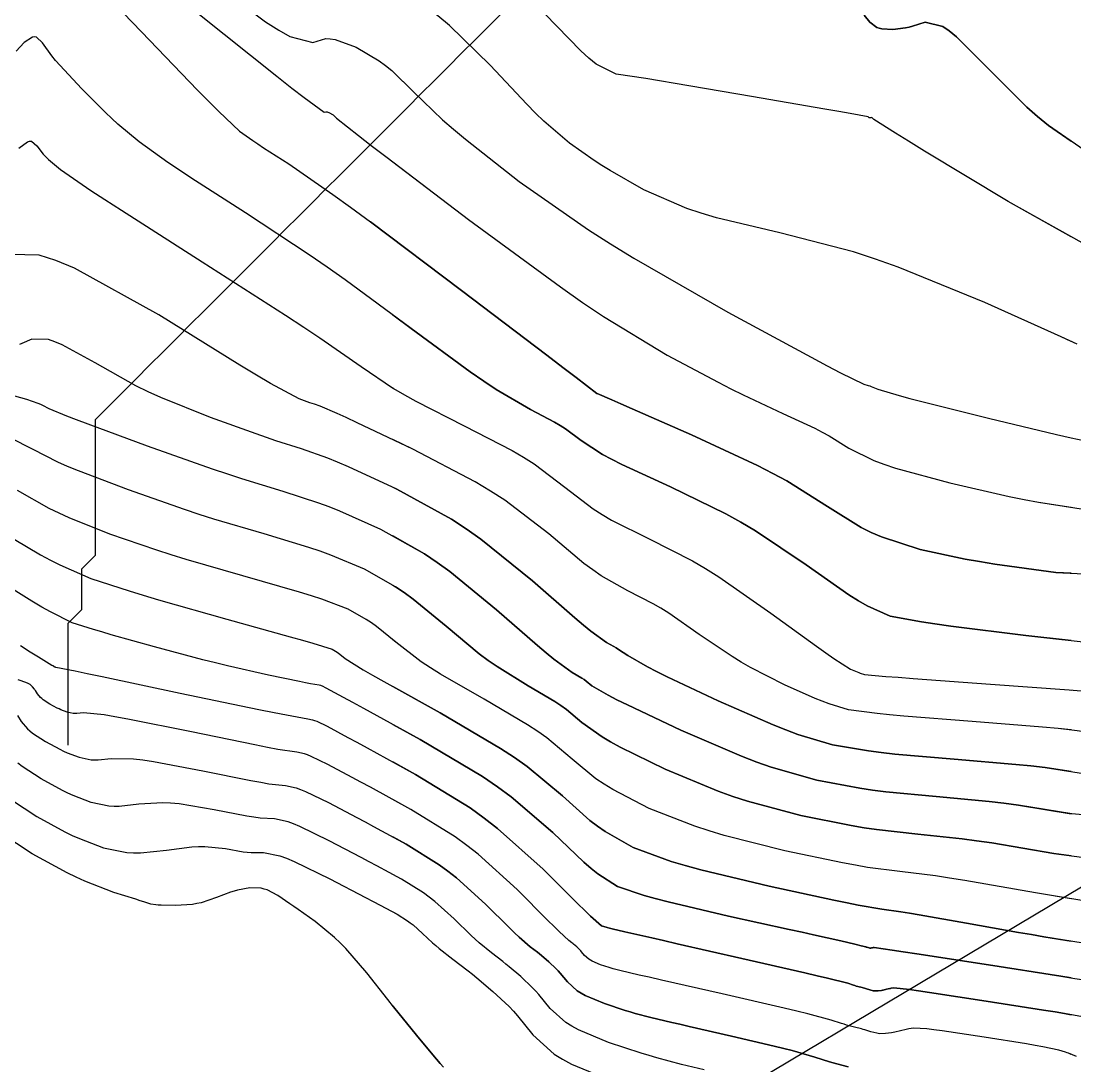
# Model space of a CAD drawing. Header units: metres. Extents: x 837117 to 838479, y 1189012 to 1191015.
# Drawn here: x 837797.5 to 837875.2, y 1190210.4 to 1190287.4 of the extents above; entities that cross this region are included whole.
import ezdxf

# ---------------------------------------------------------------- set-up
doc = ezdxf.new("R2010")
doc.units = ezdxf.units.M
doc.header["$LTSCALE"] = 0.3
for name, color, linetype in [('CORREDORVIA', 70, 'Continuous'), ('COTAS 10', 1, 'Continuous'), ('COTAS INT', 252, 'Continuous'), ('DRENAJE', 5, 'Continuous')]:
    doc.layers.add(name, color=color, linetype=linetype)

msp = doc.modelspace()

# ---------------------------------------------------------------- linework, layer by layer
at = {"layer": 'CORREDORVIA'}
msp.add_lwpolyline([(837910.676, 1191000.965), (838157.033, 1190996.193), (838237.174, 1190821.339), (838237.001, 1190602.875), (838240.031, 1190437.198), (838223.537, 1190366.272), (838212.196, 1190288.92), (838221.396, 1189997.878), (837954.545, 1189509.173), (837751.159, 1189231.384), (837593.191, 1189234.399), (837744.487, 1189686.609), (837750.277, 1189933.973), (837723.624, 1190051.525), (837726.092, 1190134.48), (837885.383, 1190229.429), (837983.184, 1190344.12), (837817.554, 1190502.187), (837798.033, 1190660.17), (837963.574, 1190795.982)], close=True, dxfattribs=at)
at = {"layer": 'COTAS 10'}
for points in [[(837802.353, 1190290.869), (837806.423, 1190286.63), (837810.548, 1190282.35), (837811.394, 1190281.487), (837812.112, 1190280.764), (837813.637, 1190279.318), (837814.612, 1190278.622), (837814.983, 1190278.373), (837815.397, 1190278.098), (837817.259, 1190276.902), (837820.516, 1190274.647), (837821.81, 1190273.706), (837823.275, 1190272.627), (837829.982, 1190267.584), (837836.27, 1190262.807), (837837.471, 1190261.895), (837838.437, 1190261.161), (837839.976, 1190259.994), (837839.984, 1190259.989), (837839.988, 1190259.987), (837839.994, 1190259.983), (837841.064, 1190259.514), (837841.737, 1190259.22), (837842.573, 1190258.854), (837846.952, 1190256.941), (837851.798, 1190254.684), (837852.928, 1190254.102), (837853.966, 1190253.539), (837856.952, 1190251.659), (837859.451, 1190250.102), (837860.183, 1190249.743), (837860.931, 1190249.414), (837863.779, 1190248.485), (837867.113, 1190247.784), (837868.168, 1190247.598), (837869.281, 1190247.417), (837873.779, 1190246.792), (837879.036, 1190246.555)], [(837859.674, 1190287.855), (837860.085, 1190287.354), (837860.591, 1190286.967), (837860.767, 1190286.899), (837860.959, 1190286.848), (837861.783, 1190286.808), (837862.711, 1190286.934), (837862.968, 1190286.987), (837863.226, 1190287.049), (837864.159, 1190287.342), (837865.449, 1190287.024), (837865.931, 1190286.701), (837866.468, 1190286.276), (837868.86, 1190283.892), (837871.654, 1190281.088), (837872.444, 1190280.398), (837873.242, 1190279.746), (837874.923, 1190278.577)], [(837876.183, 1190277.701), (837873.242, 1190279.746), (837872.444, 1190280.398), (837871.654, 1190281.088), (837868.86, 1190283.892), (837866.468, 1190286.276), (837865.931, 1190286.701), (837865.449, 1190287.024), (837864.159, 1190287.342), (837863.226, 1190287.049), (837862.968, 1190286.987), (837862.711, 1190286.934), (837861.783, 1190286.808), (837860.959, 1190286.848), (837860.767, 1190286.899), (837860.591, 1190286.967), (837860.085, 1190287.354), (837859.674, 1190287.855)], [(837874.923, 1190246.74), (837873.779, 1190246.792), (837869.281, 1190247.417), (837868.168, 1190247.598), (837867.113, 1190247.784), (837863.779, 1190248.485), (837860.931, 1190249.414), (837860.183, 1190249.743), (837859.451, 1190250.102), (837856.952, 1190251.659), (837853.966, 1190253.539), (837852.928, 1190254.102), (837851.798, 1190254.684), (837846.952, 1190256.941), (837842.573, 1190258.854), (837841.737, 1190259.22), (837841.064, 1190259.514), (837839.994, 1190259.983), (837839.988, 1190259.987), (837839.984, 1190259.989), (837839.976, 1190259.994), (837838.437, 1190261.161), (837837.471, 1190261.895), (837836.27, 1190262.807), (837829.982, 1190267.584), (837823.275, 1190272.627)], [(837795.997, 1190260.104), (837797.939, 1190259.58), (837798.772, 1190259.274), (837798.959, 1190259.198), (837799.128, 1190259.125), (837799.58, 1190258.893), (837800.891, 1190258.344), (837801.602, 1190258.072), (837802.463, 1190257.747), (837806.828, 1190256.141), (837811.614, 1190254.441), (837812.741, 1190254.058), (837813.783, 1190253.713), (837816.828, 1190252.782), (837819.444, 1190251.937), (837820.216, 1190251.647), (837821.007, 1190251.332), (837824.035, 1190249.989), (837827.268, 1190248.161), (837828.189, 1190247.54), (837829.121, 1190246.87), (837832.583, 1190244.035), (837835.585, 1190241.406), (837836.228, 1190240.866), (837836.789, 1190240.408), (837838.136, 1190239.431), (837838.854, 1190239.009), (837839.019, 1190238.9), (837839.169, 1190238.795), (837839.588, 1190238.446), (837840.793, 1190237.748), (837841.438, 1190237.422), (837842.219, 1190237.039), (837846.165, 1190235.181), (837850.636, 1190233.255), (837851.748, 1190232.831), (837852.804, 1190232.454), (837856.165, 1190231.483), (837859.341, 1190230.895), (837860.282, 1190230.759), (837861.249, 1190230.635), (837864.963, 1190230.281), (837868.862, 1190229.917), (837869.945, 1190229.786), (837871.03, 1190229.641), (837874.923, 1190229.015)], [(837878.961, 1190228.636), (837874.963, 1190229.009), (837871.03, 1190229.641), (837869.945, 1190229.786), (837868.862, 1190229.917), (837864.963, 1190230.281), (837861.249, 1190230.635), (837860.282, 1190230.759), (837859.341, 1190230.895), (837856.165, 1190231.483), (837852.804, 1190232.454), (837851.748, 1190232.831), (837850.636, 1190233.255), (837846.165, 1190235.181), (837842.219, 1190237.039), (837841.438, 1190237.422), (837840.793, 1190237.748), (837839.588, 1190238.446), (837839.169, 1190238.795), (837839.019, 1190238.9), (837838.854, 1190239.009), (837838.136, 1190239.431), (837836.789, 1190240.408), (837836.228, 1190240.866), (837835.585, 1190241.406), (837832.583, 1190244.035), (837829.121, 1190246.87), (837828.189, 1190247.54), (837827.268, 1190248.161), (837824.923, 1190249.487)], [(837797.486, 1190241.41), (837798.22, 1190240.948), (837798.814, 1190240.575), (837799.799, 1190239.97), (837799.861, 1190239.95), (837799.873, 1190239.946), (837799.884, 1190239.943), (837799.905, 1190239.936), (837799.913, 1190239.932), (837799.915, 1190239.93), (837799.917, 1190239.929), (837799.923, 1190239.922), (837799.93, 1190239.914), (837799.932, 1190239.912), (837799.934, 1190239.909), (837799.94, 1190239.898), (837799.951, 1190239.885), (837799.961, 1190239.877), (837799.984, 1190239.862), (837800.01, 1190239.848), (837800.016, 1190239.845), (837800.023, 1190239.842), (837800.044, 1190239.834), (837800.066, 1190239.829), (837800.078, 1190239.829), (837800.102, 1190239.831), (837801.522, 1190239.54), (837802.408, 1190239.355), (837803.508, 1190239.125), (837809.263, 1190237.915), (837815.057, 1190236.709), (837816.181, 1190236.48), (837817.098, 1190236.298), (837818.675, 1190236.022), (837819.025, 1190235.95), (837819.168, 1190235.897), (837819.33, 1190235.829), (837820.084, 1190235.462), (837821.622, 1190234.638), (837822.279, 1190234.282), (837823.037, 1190233.87), (837826.608, 1190231.92), (837830.62, 1190229.442), (837831.655, 1190228.698), (837832.657, 1190227.928), (837836.002, 1190224.937), (837838.568, 1190222.377), (837839.078, 1190221.879), (837839.502, 1190221.472), (837840.31, 1190220.764), (837840.721, 1190220.626), (837840.894, 1190220.579), (837841.093, 1190220.528), (837842.026, 1190220.31), (837844.017, 1190219.863), (837844.883, 1190219.667), (837845.886, 1190219.44), (837850.646, 1190218.358), (837855.281, 1190217.294), (837856.204, 1190217.078), (837856.972, 1190216.895), (837858.448, 1190216.521), (837858.875, 1190216.384), (837858.982, 1190216.352), (837859.084, 1190216.323), (837859.413, 1190216.236), (837859.697, 1190216.164), (837859.772, 1190216.143), (837859.845, 1190216.121), (837860.092, 1190216.041), (837860.329, 1190215.979), (837860.394, 1190215.97), (837860.46, 1190215.964), (837860.699, 1190215.97), (837860.939, 1190216.004), (837861.006, 1190216.016), (837861.073, 1190216.029), (837861.314, 1190216.082), (837861.544, 1190216.137), (837861.603, 1190216.15), (837861.66, 1190216.162), (837861.851, 1190216.199), (837863.004, 1190216.067), (837863.668, 1190215.973), (837864.481, 1190215.854), (837868.664, 1190215.217), (837872.888, 1190214.551), (837873.728, 1190214.413), (837874.425, 1190214.297), (837874.923, 1190214.203)], [(837875.751, 1190214.047), (837874.425, 1190214.297), (837873.728, 1190214.413), (837872.888, 1190214.551), (837868.664, 1190215.217), (837864.481, 1190215.854), (837863.668, 1190215.973), (837863.004, 1190216.067), (837861.851, 1190216.199), (837861.66, 1190216.162), (837861.603, 1190216.15), (837861.544, 1190216.137), (837861.314, 1190216.082), (837861.073, 1190216.029), (837861.006, 1190216.016), (837860.939, 1190216.004), (837860.699, 1190215.97), (837860.46, 1190215.964), (837860.394, 1190215.97), (837860.329, 1190215.979), (837860.092, 1190216.041), (837859.845, 1190216.121), (837859.772, 1190216.143), (837859.697, 1190216.164), (837859.413, 1190216.236), (837859.084, 1190216.323), (837858.982, 1190216.352), (837858.875, 1190216.384), (837858.448, 1190216.521), (837856.972, 1190216.895), (837856.204, 1190217.078), (837855.281, 1190217.294), (837850.646, 1190218.358), (837845.886, 1190219.44), (837844.883, 1190219.667), (837844.017, 1190219.863), (837842.026, 1190220.31), (837841.093, 1190220.528), (837840.894, 1190220.579), (837840.721, 1190220.626), (837840.31, 1190220.764), (837839.502, 1190221.472), (837839.078, 1190221.879), (837838.568, 1190222.377), (837836.002, 1190224.937), (837832.657, 1190227.928), (837831.655, 1190228.698), (837830.62, 1190229.442), (837826.608, 1190231.92), (837824.923, 1190232.84)], [(837828.667, 1190210.35), (837828.423, 1190210.622), (837828.148, 1190210.938), (837826.893, 1190212.443), (837825.409, 1190214.275), (837824.99, 1190214.797), (837824.567, 1190215.325), (837823.007, 1190217.284), (837821.461, 1190219.082), (837821.046, 1190219.508), (837820.638, 1190219.904), (837819.211, 1190221.074), (837817.945, 1190221.957), (837817.638, 1190222.171), (837817.35, 1190222.372), (837816.465, 1190222.99), (837815.684, 1190223.401), (837815.461, 1190223.472), (837815.235, 1190223.524), (837814.394, 1190223.556), (837813.493, 1190223.392), (837813.23, 1190223.32), (837812.959, 1190223.236), (837811.931, 1190222.84), (837810.82, 1190222.464), (837810.497, 1190222.394), (837810.168, 1190222.338), (837808.925, 1190222.258), (837807.861, 1190222.282), (837807.645, 1190222.291), (837807.463, 1190222.303), (837807.091, 1190222.355), (837806.582, 1190222.525), (837806.314, 1190222.611), (837805.992, 1190222.714), (837804.37, 1190223.226), (837802.245, 1190224.04), (837801.605, 1190224.333), (837800.944, 1190224.655), (837798.368, 1190226.063), (837796.041, 1190227.591)], [(837824.923, 1190214.88), (837824.99, 1190214.797), (837825.409, 1190214.275), (837826.893, 1190212.443), (837828.148, 1190210.938), (837828.423, 1190210.622), (837828.667, 1190210.35)]]:
    msp.add_lwpolyline(points, dxfattribs=at)
at = {"layer": 'COTAS INT'}
for points in [[(837810.88, 1190290.907), (837815.562, 1190287.38), (837816.521, 1190286.756), (837817.332, 1190286.284), (837819.04, 1190285.852), (837819.986, 1190286.142), (837820.316, 1190286.126), (837820.676, 1190286.068), (837822.224, 1190285.51), (837823.933, 1190284.5), (837824.394, 1190284.158), (837824.85, 1190283.788), (837826.454, 1190282.224), (837828.602, 1190280.152), (837829.401, 1190279.461), (837830.288, 1190278.72), (837834.23, 1190275.62), (837839.34, 1190272.056), (837840.965, 1190271.022), (837842.68, 1190269.968), (837849.628, 1190265.991), (837855.75, 1190262.674), (837856.943, 1190262.037), (837857.918, 1190261.52), (837859.628, 1190260.669), (837859.965, 1190260.577), (837860.074, 1190260.54), (837860.19, 1190260.497), (837860.667, 1190260.298), (837862.236, 1190259.828), (837863.04, 1190259.614), (837864.005, 1190259.364), (837868.827, 1190258.16), (837873.828, 1190256.966), (837874.907, 1190256.723), (837874.923, 1190256.719)], [(837875.348, 1190263.61), (837874.179, 1190264.154), (837868.565, 1190266.696), (837862.164, 1190269.305), (837860.5, 1190269.89), (837858.884, 1190270.417), (837853.437, 1190271.824), (837848.776, 1190272.932), (837847.655, 1190273.269), (837846.607, 1190273.621), (837843.437, 1190275), (837840.956, 1190276.42), (837840.344, 1190276.796), (837839.765, 1190277.165), (837837.941, 1190278.437), (837836.066, 1190280.062), (837835.455, 1190280.653), (837834.803, 1190281.306), (837832.116, 1190284.176), (837829.105, 1190287.111), (837828.249, 1190287.805), (837827.383, 1190288.448), (837824.923, 1190289.901)], [(837810.563, 1190288.009), (837816.376, 1190283.375), (837817.494, 1190282.497), (837818.397, 1190281.794), (837819.882, 1190280.719), (837819.998, 1190280.754), (837820.039, 1190280.752), (837820.083, 1190280.745), (837820.273, 1190280.677), (837820.483, 1190280.553), (837820.54, 1190280.511), (837820.596, 1190280.465), (837820.793, 1190280.273), (837822.401, 1190278.998), (837823.348, 1190278.269), (837824.511, 1190277.378), (837830.519, 1190272.803), (837837.279, 1190267.84), (837838.915, 1190266.704), (837840.45, 1190265.672), (837845.142, 1190262.803), (837848.899, 1190260.811), (837849.844, 1190260.331), (837850.747, 1190259.883), (837853.665, 1190258.523), (837856.021, 1190257.426), (837856.57, 1190257.144), (837857.075, 1190256.87), (837858.523, 1190255.958), (837860.369, 1190255.048), (837861.123, 1190254.776), (837861.983, 1190254.495), (837865.969, 1190253.405), (837870.347, 1190252.405), (837871.454, 1190252.181), (837872.515, 1190251.98), (837874.923, 1190251.606)], [(837874.923, 1190263.808), (837874.179, 1190264.154), (837868.565, 1190266.696), (837862.164, 1190269.305), (837860.5, 1190269.89), (837858.884, 1190270.417), (837853.437, 1190271.824), (837848.776, 1190272.932), (837847.655, 1190273.269), (837846.607, 1190273.621), (837843.437, 1190275), (837840.956, 1190276.42), (837840.344, 1190276.796), (837839.765, 1190277.165), (837837.941, 1190278.437), (837836.066, 1190280.062), (837835.455, 1190280.653), (837834.803, 1190281.306), (837832.116, 1190284.176), (837829.105, 1190287.111), (837828.249, 1190287.805)], [(837874.923, 1190271.536), (837870.266, 1190274.135), (837864.113, 1190277.855), (837862.928, 1190278.576), (837861.969, 1190279.163), (837860.382, 1190280.168), (837860.279, 1190280.27), (837860.255, 1190280.289), (837860.235, 1190280.302), (837860.179, 1190280.316), (837860.139, 1190280.304), (837860.128, 1190280.301), (837860.117, 1190280.299), (837860.077, 1190280.293), (837860.041, 1190280.295), (837860.033, 1190280.297), (837860.025, 1190280.3), (837860.004, 1190280.317), (837859.986, 1190280.338), (837859.976, 1190280.35), (837859.957, 1190280.372), (837858.626, 1190280.617), (837857.794, 1190280.763), (837856.761, 1190280.944), (837851.355, 1190281.88), (837845.739, 1190282.836), (837844.574, 1190283.029), (837843.578, 1190283.19), (837841.389, 1190283.512), (837839.92, 1190284.265), (837839.379, 1190284.699), (837838.779, 1190285.23), (837836.127, 1190287.958)], [(837876.79, 1190270.494), (837870.266, 1190274.135), (837864.113, 1190277.855), (837862.928, 1190278.576), (837861.969, 1190279.163), (837860.382, 1190280.168), (837860.279, 1190280.27), (837860.255, 1190280.289), (837860.235, 1190280.302), (837860.179, 1190280.316), (837860.139, 1190280.304), (837860.128, 1190280.301), (837860.117, 1190280.299), (837860.077, 1190280.293), (837860.041, 1190280.295), (837860.033, 1190280.297), (837860.025, 1190280.3), (837860.004, 1190280.317), (837859.986, 1190280.338), (837859.976, 1190280.35), (837859.957, 1190280.372), (837858.626, 1190280.617), (837857.794, 1190280.763), (837856.761, 1190280.944), (837851.355, 1190281.88), (837845.739, 1190282.836), (837844.574, 1190283.029), (837843.578, 1190283.19), (837841.389, 1190283.512), (837839.92, 1190284.265), (837839.379, 1190284.699), (837838.779, 1190285.23), (837836.127, 1190287.958)], [(837874.923, 1190241.777), (837871.588, 1190242.142), (837866.047, 1190242.853), (837864.882, 1190243.015), (837863.878, 1190243.162), (837861.588, 1190243.566), (837859.88, 1190244.334), (837859.242, 1190244.71), (837858.534, 1190245.156), (837855.381, 1190247.359), (837851.647, 1190249.863), (837850.571, 1190250.499), (837849.478, 1190251.11), (837845.381, 1190253.112), (837841.808, 1190254.757), (837841.046, 1190255.143), (837840.382, 1190255.499), (837838.802, 1190256.534), (837837.662, 1190257.392), (837837.274, 1190257.636), (837836.856, 1190257.884), (837835.087, 1190258.802), (837832.538, 1190260.289), (837831.628, 1190260.894), (837830.629, 1190261.584), (837826.285, 1190264.775), (837821.417, 1190268.358), (837820.089, 1190269.294), (837818.769, 1190270.206), (837814.071, 1190273.3), (837810.045, 1190275.887), (837809.148, 1190276.481), (837808.346, 1190277.02), (837806.239, 1190278.524), (837804.68, 1190279.832), (837804.223, 1190280.248), (837803.756, 1190280.687), (837801.98, 1190282.466), (837800.419, 1190284.155), (837800.087, 1190284.537), (837799.799, 1190284.881), (837799.121, 1190285.816), (837798.675, 1190286.243), (837798.533, 1190286.266), (837798.384, 1190286.249), (837797.777, 1190285.847), (837797.17, 1190285.211)], [(837824.923, 1190283.716), (837826.454, 1190282.224), (837828.602, 1190280.152), (837829.401, 1190279.461), (837830.288, 1190278.72), (837834.23, 1190275.62), (837839.34, 1190272.056), (837840.965, 1190271.022), (837842.68, 1190269.968), (837849.628, 1190265.991), (837855.75, 1190262.674), (837856.943, 1190262.037), (837857.918, 1190261.52), (837859.628, 1190260.669), (837859.965, 1190260.577), (837860.074, 1190260.54), (837860.19, 1190260.497), (837860.667, 1190260.298), (837862.236, 1190259.828), (837863.04, 1190259.614), (837864.005, 1190259.364), (837868.827, 1190258.16), (837873.828, 1190256.966), (837874.907, 1190256.723), (837875.852, 1190256.518)], [(837797.378, 1190278.061), (837798.016, 1190278.53), (837798.166, 1190278.57), (837798.305, 1190278.57), (837798.71, 1190278.246), (837799.177, 1190277.624), (837799.355, 1190277.436), (837799.554, 1190277.241), (837800.448, 1190276.484), (837802.676, 1190274.957), (837803.716, 1190274.277), (837804.939, 1190273.485), (837810.883, 1190269.697), (837817.022, 1190265.765), (837818.368, 1190264.882), (837819.56, 1190264.089), (837822.588, 1190261.966), (837824.988, 1190260.361), (837825.784, 1190259.894), (837826.638, 1190259.417), (837830.198, 1190257.61), (837833.728, 1190255.778), (837834.562, 1190255.284), (837835.335, 1190254.796), (837837.61, 1190253.084), (837839.7, 1190251.484), (837840.355, 1190251.066), (837841.044, 1190250.66), (837843.81, 1190249.284), (837847.002, 1190247.652), (837847.96, 1190247.083), (837848.95, 1190246.465), (837852.791, 1190243.81), (837856.155, 1190241.361), (837856.844, 1190240.872), (837857.428, 1190240.465), (837858.659, 1190239.678), (837859.148, 1190239.464), (837859.262, 1190239.419), (837859.368, 1190239.379), (837859.678, 1190239.285), (837861.256, 1190239.142), (837862.161, 1190239.071), (837863.27, 1190238.987), (837868.966, 1190238.573), (837874.771, 1190238.14), (837874.923, 1190238.128)], [(837824.923, 1190277.064), (837830.519, 1190272.803), (837837.279, 1190267.84), (837838.915, 1190266.704), (837840.45, 1190265.672), (837845.142, 1190262.803), (837848.899, 1190260.811), (837849.844, 1190260.331), (837850.747, 1190259.883), (837853.665, 1190258.523), (837856.021, 1190257.426), (837856.57, 1190257.144), (837857.075, 1190256.87), (837858.523, 1190255.958), (837860.369, 1190255.048), (837861.123, 1190254.776), (837861.983, 1190254.495), (837865.969, 1190253.405), (837870.347, 1190252.405), (837871.454, 1190252.181), (837872.515, 1190251.98), (837875.969, 1190251.443)], [(837874.923, 1190235.192), (837873.948, 1190235.292), (837872.802, 1190235.399), (837867.632, 1190235.809), (837862.596, 1190236.203), (837861.535, 1190236.301), (837860.618, 1190236.393), (837858.507, 1190236.684), (837857.072, 1190237.121), (837856.58, 1190237.305), (837856.048, 1190237.516), (837853.785, 1190238.507), (837851.285, 1190239.791), (837850.603, 1190240.186), (837849.926, 1190240.6), (837847.517, 1190242.239), (837845.259, 1190243.799), (837844.678, 1190244.162), (837844.115, 1190244.496), (837842.239, 1190245.456), (837840.28, 1190246.562), (837839.664, 1190246.989), (837839.017, 1190247.469), (837836.418, 1190249.635), (837833.178, 1190252.12), (837832.128, 1190252.8), (837831.01, 1190253.476), (837826.418, 1190255.891), (837822.312, 1190257.832), (837821.501, 1190258.21), (837820.831, 1190258.518), (837819.586, 1190259.059), (837819.151, 1190259.194), (837818.992, 1190259.247), (837818.815, 1190259.308), (837818.036, 1190259.586), (837815.909, 1190260.732), (837814.882, 1190261.34), (837813.667, 1190262.074), (837807.696, 1190265.774), (837801.473, 1190269.214), (837800.098, 1190269.784), (837798.874, 1190270.188), (837795.712, 1190270.266)], [(837824.923, 1190265.777), (837826.285, 1190264.775), (837830.629, 1190261.584), (837831.628, 1190260.894), (837832.538, 1190260.289), (837835.087, 1190258.802), (837836.856, 1190257.884), (837837.274, 1190257.636), (837837.662, 1190257.392), (837838.802, 1190256.534), (837840.382, 1190255.499), (837841.046, 1190255.143), (837841.808, 1190254.757), (837845.381, 1190253.112), (837849.478, 1190251.11), (837850.571, 1190250.499), (837851.647, 1190249.863), (837855.381, 1190247.359), (837858.534, 1190245.156), (837859.242, 1190244.71), (837859.88, 1190244.334), (837861.588, 1190243.566), (837863.878, 1190243.162), (837864.882, 1190243.015), (837866.047, 1190242.853), (837871.588, 1190242.142), (837877.132, 1190241.535)], [(837874.923, 1190232.126), (837873, 1190232.414), (837871.946, 1190232.539), (837870.832, 1190232.658), (837866.298, 1190233.045), (837861.923, 1190233.419), (837860.908, 1190233.53), (837859.979, 1190233.644), (837857.336, 1190234.084), (837854.775, 1190234.863), (837853.898, 1190235.191), (837852.948, 1190235.568), (837848.91, 1190237.336), (837845.142, 1190239.116), (837844.362, 1190239.501), (837843.696, 1190239.839), (837842.242, 1190240.668), (837841.569, 1190241.133), (837841.395, 1190241.241), (837841.227, 1190241.341), (837840.668, 1190241.627), (837839.515, 1190242.465), (837838.974, 1190242.913), (837838.335, 1190243.454), (837835.226, 1190246.186), (837831.419, 1190249.255), (837830.34, 1190250.008), (837829.25, 1190250.719), (837825.226, 1190252.94), (837821.66, 1190254.582), (837820.858, 1190254.928), (837820.138, 1190255.228), (837818.207, 1190255.92), (837816.322, 1190256.506), (837815.631, 1190256.739), (837814.866, 1190257.002), (837811.489, 1190258.207), (837807.838, 1190259.68), (837806.901, 1190260.112), (837805.995, 1190260.555), (837802.989, 1190262.243), (837800.572, 1190263.579), (837800.038, 1190263.8), (837799.563, 1190263.957), (837798.335, 1190263.987), (837797.596, 1190263.661), (837797.429, 1190263.593)], [(837824.923, 1190260.404), (837824.988, 1190260.361), (837825.784, 1190259.894), (837826.638, 1190259.417), (837830.198, 1190257.61), (837833.728, 1190255.778), (837834.562, 1190255.284), (837835.335, 1190254.796), (837837.61, 1190253.084), (837839.7, 1190251.484), (837840.355, 1190251.066), (837841.044, 1190250.66), (837843.81, 1190249.284), (837847.002, 1190247.652), (837847.96, 1190247.083), (837848.95, 1190246.465), (837852.791, 1190243.81), (837856.155, 1190241.361), (837856.844, 1190240.872), (837857.428, 1190240.465), (837858.659, 1190239.678), (837859.148, 1190239.464), (837859.262, 1190239.419), (837859.368, 1190239.379), (837859.678, 1190239.285), (837861.256, 1190239.142), (837862.161, 1190239.071), (837863.27, 1190238.987), (837868.966, 1190238.573), (837874.771, 1190238.14), (837875.949, 1190238.045)], [(837874.923, 1190225.924), (837873.629, 1190226.098), (837869.06, 1190226.868), (837867.944, 1190227.033), (837866.892, 1190227.176), (837863.629, 1190227.518), (837860.576, 1190227.85), (837859.656, 1190227.989), (837858.703, 1190228.146), (837854.994, 1190228.883), (837851.076, 1190229.933), (837849.991, 1190230.289), (837848.907, 1190230.673), (837844.994, 1190232.297), (837841.676, 1190233.926), (837840.966, 1190234.314), (837840.348, 1190234.674), (837838.871, 1190235.745), (837837.723, 1190236.701), (837837.312, 1190236.988), (837836.86, 1190237.285), (837834.893, 1190238.441), (837832.612, 1190239.859), (837831.962, 1190240.321), (837831.305, 1190240.813), (837828.865, 1190242.843), (837826.427, 1190244.84), (837825.77, 1190245.313), (837825.121, 1190245.75), (837822.843, 1190247.038), (837820.354, 1190248.082), (837819.573, 1190248.366), (837818.751, 1190248.647), (837815.448, 1190249.644), (837811.746, 1190250.737), (837810.672, 1190251.079), (837809.578, 1190251.439), (837805.448, 1190252.88), (837801.776, 1190254.282), (837800.969, 1190254.617), (837800.254, 1190254.928), (837798.428, 1190255.86), (837796.739, 1190256.729)], [(837877.632, 1190234.832), (837874.97, 1190235.187), (837873.948, 1190235.292), (837872.802, 1190235.399), (837867.632, 1190235.809), (837862.596, 1190236.203), (837861.535, 1190236.301), (837860.618, 1190236.393), (837858.507, 1190236.684), (837857.072, 1190237.121), (837856.58, 1190237.305), (837856.048, 1190237.516), (837853.785, 1190238.507), (837851.285, 1190239.791), (837850.603, 1190240.186), (837849.926, 1190240.6), (837847.517, 1190242.239), (837845.259, 1190243.799), (837844.678, 1190244.162), (837844.115, 1190244.496), (837842.239, 1190245.456), (837840.28, 1190246.562), (837839.664, 1190246.989), (837839.017, 1190247.469), (837836.418, 1190249.635), (837833.178, 1190252.12), (837832.128, 1190252.8), (837831.01, 1190253.476), (837826.418, 1190255.891), (837824.923, 1190256.598)], [(837874.923, 1190222.748), (837872.295, 1190223.186), (837867.09, 1190224.095), (837865.942, 1190224.28), (837864.922, 1190224.435), (837862.295, 1190224.754), (837859.902, 1190225.066), (837859.03, 1190225.218), (837858.065, 1190225.398), (837853.823, 1190226.282), (837849.347, 1190227.412), (837848.235, 1190227.747), (837847.178, 1190228.091), (837843.823, 1190229.414), (837841.132, 1190230.813), (837840.494, 1190231.205), (837839.903, 1190231.599), (837838.154, 1190233.043), (837836.277, 1190234.606), (837835.605, 1190235.076), (837834.867, 1190235.562), (837831.651, 1190237.452), (837828.435, 1190239.31), (837827.697, 1190239.776), (837827.025, 1190240.22), (837825.148, 1190241.651), (837823.732, 1190242.811), (837823.351, 1190243.085), (837822.974, 1190243.339), (837821.651, 1190244.087), (837819.702, 1190244.832), (837818.93, 1190245.084), (837818.058, 1190245.356), (837809.71, 1190247.761), (837808.603, 1190248.1), (837807.541, 1190248.436), (837804.069, 1190249.619), (837801.089, 1190250.817), (837800.336, 1190251.162), (837799.616, 1190251.513), (837797.277, 1190252.827)], [(837824.923, 1190253.079), (837825.226, 1190252.94), (837829.25, 1190250.719), (837830.34, 1190250.008), (837831.419, 1190249.255), (837835.226, 1190246.186), (837838.335, 1190243.454), (837838.974, 1190242.913), (837839.515, 1190242.465), (837840.668, 1190241.627), (837841.227, 1190241.341), (837841.395, 1190241.241), (837841.569, 1190241.133), (837842.242, 1190240.668), (837843.696, 1190239.839), (837844.362, 1190239.501), (837845.142, 1190239.116), (837848.91, 1190237.336), (837852.948, 1190235.568), (837853.898, 1190235.191), (837854.775, 1190234.863), (837857.336, 1190234.084), (837859.979, 1190233.644), (837860.908, 1190233.53), (837861.923, 1190233.419), (837866.298, 1190233.045), (837870.832, 1190232.658), (837871.946, 1190232.539), (837873, 1190232.414), (837876.298, 1190231.921)], [(837796.126, 1190249.794), (837798.978, 1190248.097), (837799.704, 1190247.707), (837800.402, 1190247.352), (837802.69, 1190246.359), (837805.505, 1190245.433), (837806.534, 1190245.121), (837807.673, 1190244.784), (837812.69, 1190243.367), (837817.364, 1190242.066), (837818.287, 1190241.803), (837819.049, 1190241.582), (837820.459, 1190241.136), (837820.827, 1190240.928), (837820.931, 1190240.858), (837821.037, 1190240.781), (837821.431, 1190240.459), (837822.746, 1190239.627), (837823.432, 1190239.23), (837824.259, 1190238.761), (837828.409, 1190236.462), (837832.873, 1190233.838), (837833.898, 1190233.163), (837834.831, 1190232.511), (837837.436, 1190230.341), (837839.458, 1190228.525), (837840.022, 1190228.096), (837840.589, 1190227.699), (837842.652, 1190226.531), (837845.449, 1190225.51), (837846.478, 1190225.205), (837847.618, 1190224.892), (837852.652, 1190223.682), (837857.427, 1190222.649), (837858.403, 1190222.447), (837859.229, 1190222.282), (837860.961, 1190221.99), (837862.374, 1190221.799), (837862.999, 1190221.698), (837863.726, 1190221.576), (837867.194, 1190220.961), (837871.028, 1190220.276), (837871.985, 1190220.111), (837872.896, 1190219.955), (837874.923, 1190219.625)], [(837874.923, 1190216.923), (837874.146, 1190217.046), (837868.827, 1190217.878), (837863.546, 1190218.695), (837862.535, 1190218.85), (837861.72, 1190218.975), (837860.405, 1190219.168), (837860.363, 1190219.16), (837860.351, 1190219.158), (837860.338, 1190219.155), (837860.288, 1190219.143), (837860.235, 1190219.131), (837860.22, 1190219.128), (837860.205, 1190219.126), (837860.153, 1190219.118), (837860.101, 1190219.117), (837860.086, 1190219.118), (837860.072, 1190219.12), (837860.02, 1190219.134), (837859.966, 1190219.152), (837859.95, 1190219.156), (837859.934, 1190219.161), (837859.871, 1190219.177), (837859.8, 1190219.196), (837859.777, 1190219.202), (837859.754, 1190219.209), (837859.66, 1190219.239), (837859.338, 1190219.321), (837859.17, 1190219.361), (837858.968, 1190219.408), (837857.954, 1190219.641), (837855.931, 1190220.094), (837855.093, 1190220.281), (837854.135, 1190220.493), (837849.669, 1190221.481), (837845.218, 1190222.519), (837844.269, 1190222.763), (837843.443, 1190222.989), (837841.481, 1190223.647), (837840.045, 1190224.586), (837839.55, 1190224.988), (837839.013, 1190225.451), (837836.719, 1190227.639), (837833.658, 1190230.266), (837832.637, 1190231.007), (837831.54, 1190231.753), (837826.95, 1190234.497), (837822.798, 1190236.767), (837821.976, 1190237.216), (837821.297, 1190237.586), (837820.032, 1190238.272), (837819.745, 1190238.411), (837819.683, 1190238.437), (837819.629, 1190238.458), (837819.495, 1190238.485), (837818.872, 1190238.595), (837818.509, 1190238.667), (837818.063, 1190238.758), (837815.764, 1190239.237), (837812.752, 1190239.918), (837811.857, 1190240.137), (837810.934, 1190240.368), (837807.381, 1190241.31), (837804.182, 1190242.209), (837803.483, 1190242.412), (837802.865, 1190242.596), (837801.31, 1190243.098), (837799.714, 1190243.887), (837799.071, 1190244.252), (837798.34, 1190244.681), (837794.974, 1190246.761)], [(837824.923, 1190245.862), (837825.121, 1190245.75), (837825.77, 1190245.313), (837826.427, 1190244.84), (837828.865, 1190242.843), (837831.305, 1190240.813), (837831.962, 1190240.321), (837832.612, 1190239.859), (837834.893, 1190238.441), (837836.86, 1190237.285), (837837.312, 1190236.988), (837837.723, 1190236.701), (837838.871, 1190235.745), (837840.348, 1190234.674), (837840.966, 1190234.314), (837841.676, 1190233.926), (837844.994, 1190232.297), (837848.907, 1190230.673), (837849.991, 1190230.289), (837851.076, 1190229.933), (837854.994, 1190228.883), (837858.703, 1190228.146), (837859.656, 1190227.989), (837860.576, 1190227.85), (837863.629, 1190227.518), (837866.892, 1190227.176), (837867.944, 1190227.033), (837869.06, 1190226.868), (837873.629, 1190226.098), (837878.145, 1190225.492)], [(837877.33, 1190222.347), (837872.295, 1190223.186), (837867.09, 1190224.095), (837865.942, 1190224.28), (837864.922, 1190224.435), (837862.295, 1190224.754), (837859.902, 1190225.066), (837859.03, 1190225.218), (837858.065, 1190225.398), (837853.823, 1190226.282), (837849.347, 1190227.412), (837848.235, 1190227.747), (837847.178, 1190228.091), (837843.823, 1190229.414), (837841.132, 1190230.813), (837840.494, 1190231.205), (837839.903, 1190231.599), (837838.154, 1190233.043), (837836.277, 1190234.606), (837835.605, 1190235.076), (837834.867, 1190235.562), (837831.651, 1190237.452), (837828.435, 1190239.31), (837827.697, 1190239.776), (837827.025, 1190240.22), (837825.148, 1190241.651), (837824.923, 1190241.835)], [(837874.923, 1190211.283), (837874.716, 1190211.37), (837874.611, 1190211.408), (837874.497, 1190211.448), (837874.005, 1190211.602), (837872.824, 1190211.848), (837872.275, 1190211.945), (837871.63, 1190212.055), (837868.5, 1190212.556), (837865.416, 1190213.014), (837864.8, 1190213.096), (837864.287, 1190213.16), (837863.297, 1190213.229), (837862.958, 1190213.163), (837862.856, 1190213.141), (837862.75, 1190213.118), (837862.341, 1190213.022), (837861.911, 1190212.926), (837861.792, 1190212.903), (837861.673, 1190212.883), (837861.246, 1190212.821), (837860.82, 1190212.81), (837860.703, 1190212.821), (837860.586, 1190212.837), (837860.164, 1190212.947), (837859.723, 1190213.091), (837859.594, 1190213.129), (837859.461, 1190213.167), (837858.954, 1190213.296), (837858.368, 1190213.45), (837858.186, 1190213.502), (837857.996, 1190213.559), (837857.235, 1190213.803), (837855.507, 1190214.265), (837854.707, 1190214.461), (837853.767, 1190214.685), (837849.21, 1190215.739), (837844.726, 1190216.76), (837843.833, 1190216.963), (837843.091, 1190217.133), (837841.668, 1190217.459), (837841.18, 1190217.588), (837841.027, 1190217.633), (837840.867, 1190217.682), (837840.224, 1190217.895), (837839.626, 1190218.144), (837839.493, 1190218.216), (837839.374, 1190218.29), (837839.065, 1190218.57), (837838.845, 1190218.842), (837838.783, 1190218.912), (837838.72, 1190218.979), (837838.487, 1190219.199), (837838.254, 1190219.395), (837838.19, 1190219.446), (837838.128, 1190219.496), (837837.907, 1190219.666), (837837.191, 1190220.342), (837836.816, 1190220.71), (837836.365, 1190221.158), (837834.1, 1190223.43), (837831.217, 1190226.032), (837830.377, 1190226.687), (837829.518, 1190227.314), (837826.267, 1190229.343), (837823.276, 1190230.973), (837822.582, 1190231.348), (837821.946, 1190231.69), (837820.136, 1190232.652), (837818.916, 1190233.246), (837818.652, 1190233.356), (837818.421, 1190233.442), (837817.854, 1190233.559), (837816.448, 1190233.764), (837815.688, 1190233.907), (837814.766, 1190234.087), (837810.098, 1190235.048), (837805.4, 1190235.997), (837804.459, 1190236.169), (837803.674, 1190236.303), (837802.142, 1190236.458), (837801.644, 1190236.405), (837801.512, 1190236.406), (837801.382, 1190236.415), (837800.934, 1190236.504), (837800.476, 1190236.679), (837800.34, 1190236.74), (837800.2, 1190236.808), (837799.661, 1190237.102), (837799.177, 1190237.42), (837799.072, 1190237.503), (837798.979, 1190237.583), (837798.749, 1190237.854), (837798.604, 1190238.089), (837798.565, 1190238.147), (837798.526, 1190238.201), (837798.392, 1190238.37), (837798.253, 1190238.503), (837798.211, 1190238.535), (837798.168, 1190238.564), (837798.003, 1190238.65), (837797.556, 1190238.804), (837797.335, 1190238.876)], [(837875.809, 1190219.481), (837872.896, 1190219.955), (837871.985, 1190220.111), (837871.028, 1190220.276), (837867.194, 1190220.961), (837863.726, 1190221.576), (837862.999, 1190221.698), (837862.374, 1190221.799), (837860.961, 1190221.99), (837859.229, 1190222.282), (837858.403, 1190222.447), (837857.427, 1190222.649), (837852.652, 1190223.682), (837847.618, 1190224.892), (837846.478, 1190225.205), (837845.449, 1190225.51), (837842.652, 1190226.531), (837840.589, 1190227.699), (837840.022, 1190228.096), (837839.458, 1190228.525), (837837.436, 1190230.341), (837834.831, 1190232.511), (837833.898, 1190233.163), (837832.873, 1190233.838), (837828.409, 1190236.462), (837824.923, 1190238.393)], [(837797.274, 1190236.269), (837797.557, 1190235.81), (837798.007, 1190235.281), (837798.187, 1190235.124), (837798.393, 1190234.963), (837799.338, 1190234.343), (837800.391, 1190233.768), (837800.664, 1190233.636), (837800.93, 1190233.515), (837801.824, 1190233.175), (837802.698, 1190233), (837802.951, 1190232.984), (837803.209, 1190232.981), (837804.181, 1190233.085), (837805.827, 1190233.065), (837806.51, 1190232.983), (837807.291, 1190232.869), (837810.933, 1190232.181), (837814.476, 1190231.466), (837815.194, 1190231.334), (837815.798, 1190231.23), (837817.034, 1190231.095), (837817.817, 1190230.934), (837818.137, 1190230.815), (837818.501, 1190230.663), (837820.188, 1190229.842), (837822.271, 1190228.742), (837822.885, 1190228.414), (837823.515, 1190228.075), (837825.925, 1190226.766), (837828.351, 1190225.252), (837828.992, 1190224.784), (837829.619, 1190224.295), (837831.77, 1190222.354), (837833.529, 1190220.607), (837833.909, 1190220.241), (837834.242, 1190219.926), (837835.058, 1190219.211), (837835.581, 1190218.81), (837835.728, 1190218.692), (837835.878, 1190218.571), (837836.428, 1190218.109), (837836.978, 1190217.589), (837837.126, 1190217.431), (837837.274, 1190217.267), (837837.793, 1190216.624), (837838.523, 1190215.964), (837838.803, 1190215.79), (837839.116, 1190215.619), (837840.53, 1190215.031), (837842.046, 1190214.529), (837842.424, 1190214.412), (837842.784, 1190214.306), (837843.937, 1190214.001), (837845.48, 1190213.645), (837846.086, 1190213.506), (837846.77, 1190213.349), (837849.89, 1190212.638), (837853.037, 1190211.898), (837853.738, 1190211.723), (837854.367, 1190211.561), (837856.022, 1190211.085), (837857.117, 1190210.735), (837857.391, 1190210.652), (837857.653, 1190210.577), (837858.495, 1190210.356)], [(837824.923, 1190235.605), (837826.95, 1190234.497), (837831.54, 1190231.753), (837832.637, 1190231.007), (837833.658, 1190230.266), (837836.719, 1190227.639), (837839.013, 1190225.451), (837839.55, 1190224.988), (837840.045, 1190224.586), (837841.481, 1190223.647), (837843.443, 1190222.989), (837844.269, 1190222.763), (837845.218, 1190222.519), (837849.669, 1190221.481), (837854.135, 1190220.493), (837855.093, 1190220.281), (837855.931, 1190220.094), (837857.954, 1190219.641), (837858.968, 1190219.408), (837859.17, 1190219.361), (837859.338, 1190219.321), (837859.66, 1190219.239), (837859.754, 1190219.209), (837859.777, 1190219.202), (837859.8, 1190219.196), (837859.871, 1190219.177), (837859.934, 1190219.161), (837859.95, 1190219.156), (837859.966, 1190219.152), (837860.02, 1190219.134), (837860.072, 1190219.12), (837860.086, 1190219.118), (837860.101, 1190219.117), (837860.153, 1190219.118), (837860.205, 1190219.126), (837860.22, 1190219.128), (837860.235, 1190219.131), (837860.288, 1190219.143), (837860.338, 1190219.155), (837860.351, 1190219.158), (837860.363, 1190219.16), (837860.405, 1190219.168), (837861.72, 1190218.975), (837862.535, 1190218.85), (837863.546, 1190218.695), (837868.827, 1190217.878), (837874.146, 1190217.046), (837875.181, 1190216.882), (837876.026, 1190216.746)], [(837847.868, 1190210.157), (837846.206, 1190210.543), (837844.389, 1190211.024), (837843.821, 1190211.192), (837843.225, 1190211.376), (837840.835, 1190212.167), (837838.607, 1190213.093), (837838.113, 1190213.363), (837837.672, 1190213.638), (837836.521, 1190214.678), (837835.702, 1190215.691), (837835.47, 1190215.95), (837835.236, 1190216.199), (837834.369, 1190217.019), (837833.501, 1190217.747), (837833.266, 1190217.938), (837833.033, 1190218.124), (837832.21, 1190218.757), (837831.294, 1190219.51), (837831.001, 1190219.772), (837830.693, 1190220.057), (837829.44, 1190221.278), (837828.021, 1190222.559), (837827.607, 1190222.881), (837827.184, 1190223.19), (837825.583, 1190224.189), (837823.754, 1190225.178), (837823.188, 1190225.48), (837822.595, 1190225.794), (837820.24, 1190227.032), (837818.087, 1190228.08), (837817.622, 1190228.274), (837817.213, 1190228.427), (837816.213, 1190228.632), (837815.149, 1190228.697), (837814.7, 1190228.761), (837814.185, 1190228.845), (837811.768, 1190229.315), (837809.183, 1190229.741), (837808.561, 1190229.797), (837807.98, 1190229.827), (837806.221, 1190229.712), (837804.775, 1190229.557), (837804.391, 1190229.561), (837804.014, 1190229.586), (837802.714, 1190229.846), (837801.383, 1190230.352), (837800.988, 1190230.532), (837800.581, 1190230.729), (837799.014, 1190231.583), (837797.609, 1190232.506), (837797.303, 1190232.746)], [(837796.825, 1190230.048), (837798.691, 1190228.823), (837800.772, 1190227.689), (837801.312, 1190227.427), (837801.837, 1190227.189), (837803.603, 1190226.517), (837805.33, 1190226.171), (837805.831, 1190226.139), (837806.34, 1190226.133), (837808.261, 1190226.339), (837810.133, 1190226.59), (837810.612, 1190226.612), (837811.074, 1190226.613), (837812.603, 1190226.448), (837813.894, 1190226.223), (837814.206, 1190226.187), (837814.499, 1190226.163), (837815.392, 1190226.169), (837816.61, 1190225.919), (837817.106, 1190225.733), (837817.672, 1190225.497), (837820.292, 1190224.222), (837822.92, 1190222.846), (837823.491, 1190222.546), (837823.993, 1190222.28), (837825.241, 1190221.612), (837826.017, 1190221.128), (837826.222, 1190220.979), (837826.422, 1190220.822), (837827.11, 1190220.202), (837827.857, 1190219.506), (837828.094, 1190219.302), (837828.345, 1190219.094), (837829.362, 1190218.302), (837830.486, 1190217.438), (837830.804, 1190217.184), (837831.125, 1190216.923), (837832.31, 1190215.93), (837833.493, 1190214.809), (837833.814, 1190214.469), (837834.131, 1190214.116), (837835.249, 1190212.732), (837836.821, 1190211.312), (837837.423, 1190210.936), (837838.098, 1190210.568), (837841.14, 1190209.302)], [(837875.319, 1190211.124), (837875.014, 1190211.245), (837874.716, 1190211.37), (837874.611, 1190211.408), (837874.497, 1190211.448), (837874.005, 1190211.602), (837872.824, 1190211.848), (837872.275, 1190211.945), (837871.63, 1190212.055), (837868.5, 1190212.556), (837865.416, 1190213.014), (837864.8, 1190213.096), (837864.287, 1190213.16), (837863.297, 1190213.229), (837862.958, 1190213.163), (837862.856, 1190213.141), (837862.75, 1190213.118), (837862.341, 1190213.022), (837861.911, 1190212.926), (837861.792, 1190212.903), (837861.673, 1190212.883), (837861.246, 1190212.821), (837860.82, 1190212.81), (837860.703, 1190212.821), (837860.586, 1190212.837), (837860.164, 1190212.947), (837859.723, 1190213.091), (837859.594, 1190213.129), (837859.461, 1190213.167), (837858.954, 1190213.296), (837858.368, 1190213.45), (837858.186, 1190213.502), (837857.996, 1190213.559), (837857.235, 1190213.803), (837855.507, 1190214.265), (837854.707, 1190214.461), (837853.767, 1190214.685), (837849.21, 1190215.739), (837844.726, 1190216.76), (837843.833, 1190216.963), (837843.091, 1190217.133), (837841.668, 1190217.459), (837841.18, 1190217.588), (837841.027, 1190217.633), (837840.867, 1190217.682), (837840.224, 1190217.895), (837839.626, 1190218.144), (837839.493, 1190218.216), (837839.374, 1190218.29), (837839.065, 1190218.57), (837838.845, 1190218.842), (837838.783, 1190218.912), (837838.72, 1190218.979), (837838.487, 1190219.199), (837838.254, 1190219.395), (837838.19, 1190219.446), (837838.128, 1190219.496), (837837.907, 1190219.666), (837837.191, 1190220.342), (837836.816, 1190220.71), (837836.365, 1190221.158), (837834.1, 1190223.43), (837831.217, 1190226.032), (837830.377, 1190226.687), (837829.518, 1190227.314), (837826.267, 1190229.343), (837824.923, 1190230.075)], [(837858.495, 1190210.356), (837857.653, 1190210.577), (837857.391, 1190210.652), (837857.117, 1190210.735), (837856.022, 1190211.085), (837854.367, 1190211.561), (837853.738, 1190211.723), (837853.037, 1190211.898), (837849.89, 1190212.638), (837846.77, 1190213.349), (837846.086, 1190213.506), (837845.48, 1190213.645), (837843.937, 1190214.001), (837842.784, 1190214.306), (837842.424, 1190214.412), (837842.046, 1190214.529), (837840.53, 1190215.031), (837839.116, 1190215.619), (837838.803, 1190215.79), (837838.523, 1190215.964), (837837.793, 1190216.624), (837837.274, 1190217.267), (837837.126, 1190217.431), (837836.978, 1190217.589), (837836.428, 1190218.109), (837835.878, 1190218.571), (837835.728, 1190218.692), (837835.581, 1190218.81), (837835.058, 1190219.211), (837834.242, 1190219.926), (837833.909, 1190220.241), (837833.529, 1190220.607), (837831.77, 1190222.354), (837829.619, 1190224.295), (837828.992, 1190224.784), (837828.351, 1190225.252), (837825.925, 1190226.766), (837824.923, 1190227.31)], [(837847.868, 1190210.157), (837846.206, 1190210.543), (837844.389, 1190211.024), (837843.821, 1190211.192), (837843.225, 1190211.376), (837840.835, 1190212.167), (837838.607, 1190213.093), (837838.113, 1190213.363), (837837.672, 1190213.638), (837836.521, 1190214.678), (837835.702, 1190215.691), (837835.47, 1190215.95), (837835.236, 1190216.199), (837834.369, 1190217.019), (837833.501, 1190217.747), (837833.266, 1190217.938), (837833.033, 1190218.124), (837832.21, 1190218.757), (837831.294, 1190219.51), (837831.001, 1190219.772), (837830.693, 1190220.057), (837829.44, 1190221.278), (837828.021, 1190222.559), (837827.607, 1190222.881), (837827.184, 1190223.19), (837825.583, 1190224.189), (837824.923, 1190224.546)], [(837824.923, 1190221.782), (837825.241, 1190221.612), (837826.017, 1190221.128), (837826.222, 1190220.979), (837826.422, 1190220.822), (837827.11, 1190220.202), (837827.857, 1190219.506), (837828.094, 1190219.302), (837828.345, 1190219.094), (837829.362, 1190218.302), (837830.486, 1190217.438), (837830.804, 1190217.184), (837831.125, 1190216.923), (837832.31, 1190215.93), (837833.493, 1190214.809), (837833.814, 1190214.469), (837834.131, 1190214.116), (837835.249, 1190212.732), (837836.821, 1190211.312), (837837.423, 1190210.936), (837838.098, 1190210.568), (837841.14, 1190209.302)]]:
    msp.add_lwpolyline(points, dxfattribs=at)
at = {"layer": 'DRENAJE'}
msp.add_polyline3d([(837801.014, 1190234.074, 0), (837801.014, 1190235.073, 0), (837801.014, 1190236.073, 0), (837801.014, 1190237.073, 0), (837801.014, 1190238.072, 0), (837801.014, 1190239.072, 0), (837801.014, 1190240.072, 0), (837801.014, 1190241.071, 0), (837801.014, 1190242.071, 0), (837801.014, 1190243.071, 0), (837802.013, 1190244.07, 0), (837802.013, 1190245.07, 0), (837802.013, 1190246.07, 0), (837802.013, 1190247.069, 0), (837803.013, 1190248.069, 0), (837803.013, 1190249.068, 0), (837803.013, 1190250.068, 0), (837803.013, 1190251.068, 0), (837803.013, 1190252.067, 0), (837803.013, 1190253.067, 0), (837803.013, 1190254.067, 0), (837803.013, 1190255.066, 0), (837803.013, 1190256.066, 0), (837803.013, 1190257.066, 0), (837803.013, 1190258.065, 0), (837804.013, 1190259.065, 0), (837805.012, 1190260.065, 0), (837806.012, 1190261.064, 0), (837807.012, 1190262.064, 0), (837808.011, 1190263.064, 0), (837809.011, 1190264.063, 0), (837810.011, 1190265.063, 0), (837811.01, 1190266.063, 0), (837812.01, 1190267.062, 0), (837813.01, 1190268.062, 0), (837814.009, 1190269.062, 0), (837815.009, 1190270.061, 0), (837816.009, 1190271.061, 0), (837817.008, 1190272.061, 0), (837818.008, 1190273.06, 0), (837819.008, 1190274.06, 0), (837820.007, 1190275.06, 0), (837821.007, 1190276.059, 0), (837822.007, 1190277.059, 0), (837823.006, 1190278.059, 0), (837824.006, 1190279.058, 0), (837825.006, 1190280.058, 0), (837826.005, 1190281.058, 0), (837827.005, 1190282.057, 0), (837828.005, 1190283.057, 0), (837829.004, 1190284.057, 0), (837830.004, 1190285.056, 0), (837831.004, 1190286.056, 0), (837832.003, 1190287.056, 0), (837833.003, 1190288.055, 0)], dxfattribs=at)

doc.saveas('drawing.dxf')
